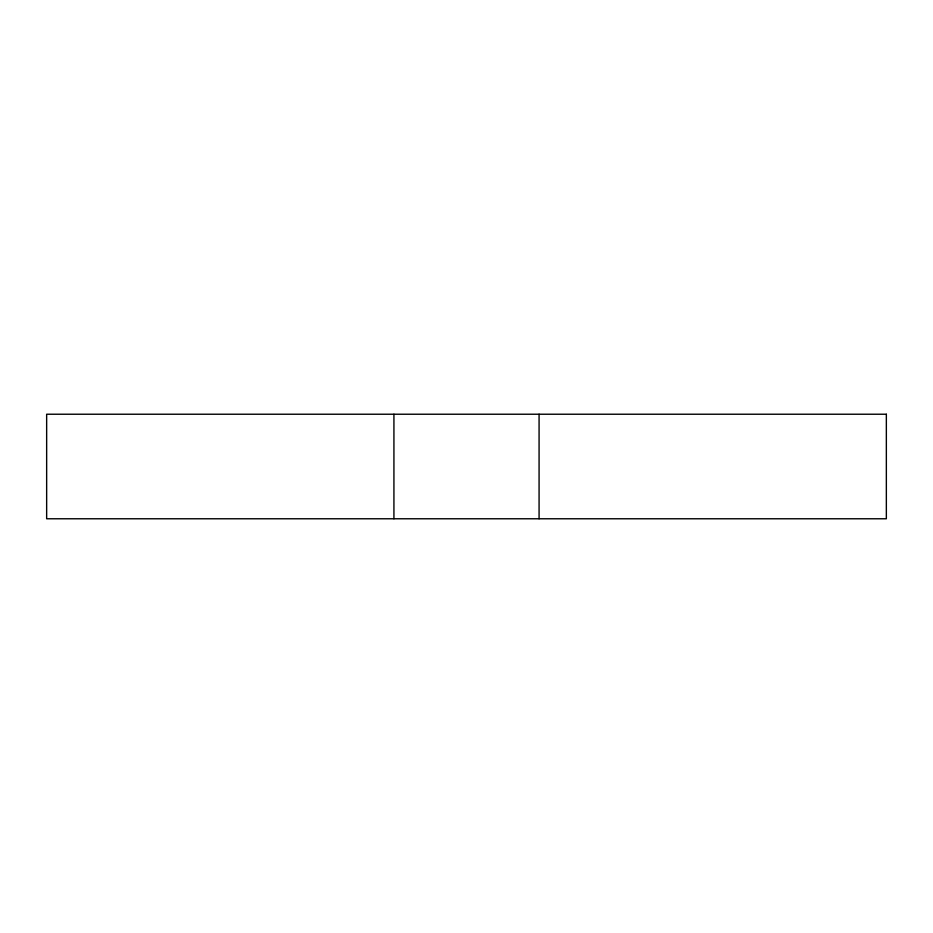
<?xml version="1.0" encoding="UTF-8"?>
<svg xmlns="http://www.w3.org/2000/svg" width="933" height="933" viewBox="0 0 933 933"><rect width="100%" height="100%" fill="white"/><g stroke="black" fill="none" stroke-linecap="round" stroke-linejoin="round"><path stroke-width="1.4" d="M539.076 414.229L539.076 518.771M393.924 414.229L393.924 518.771M886.35 414.229L46.65 414.229L46.65 518.771L886.35 518.771L886.35 414.229"/></g></svg>
